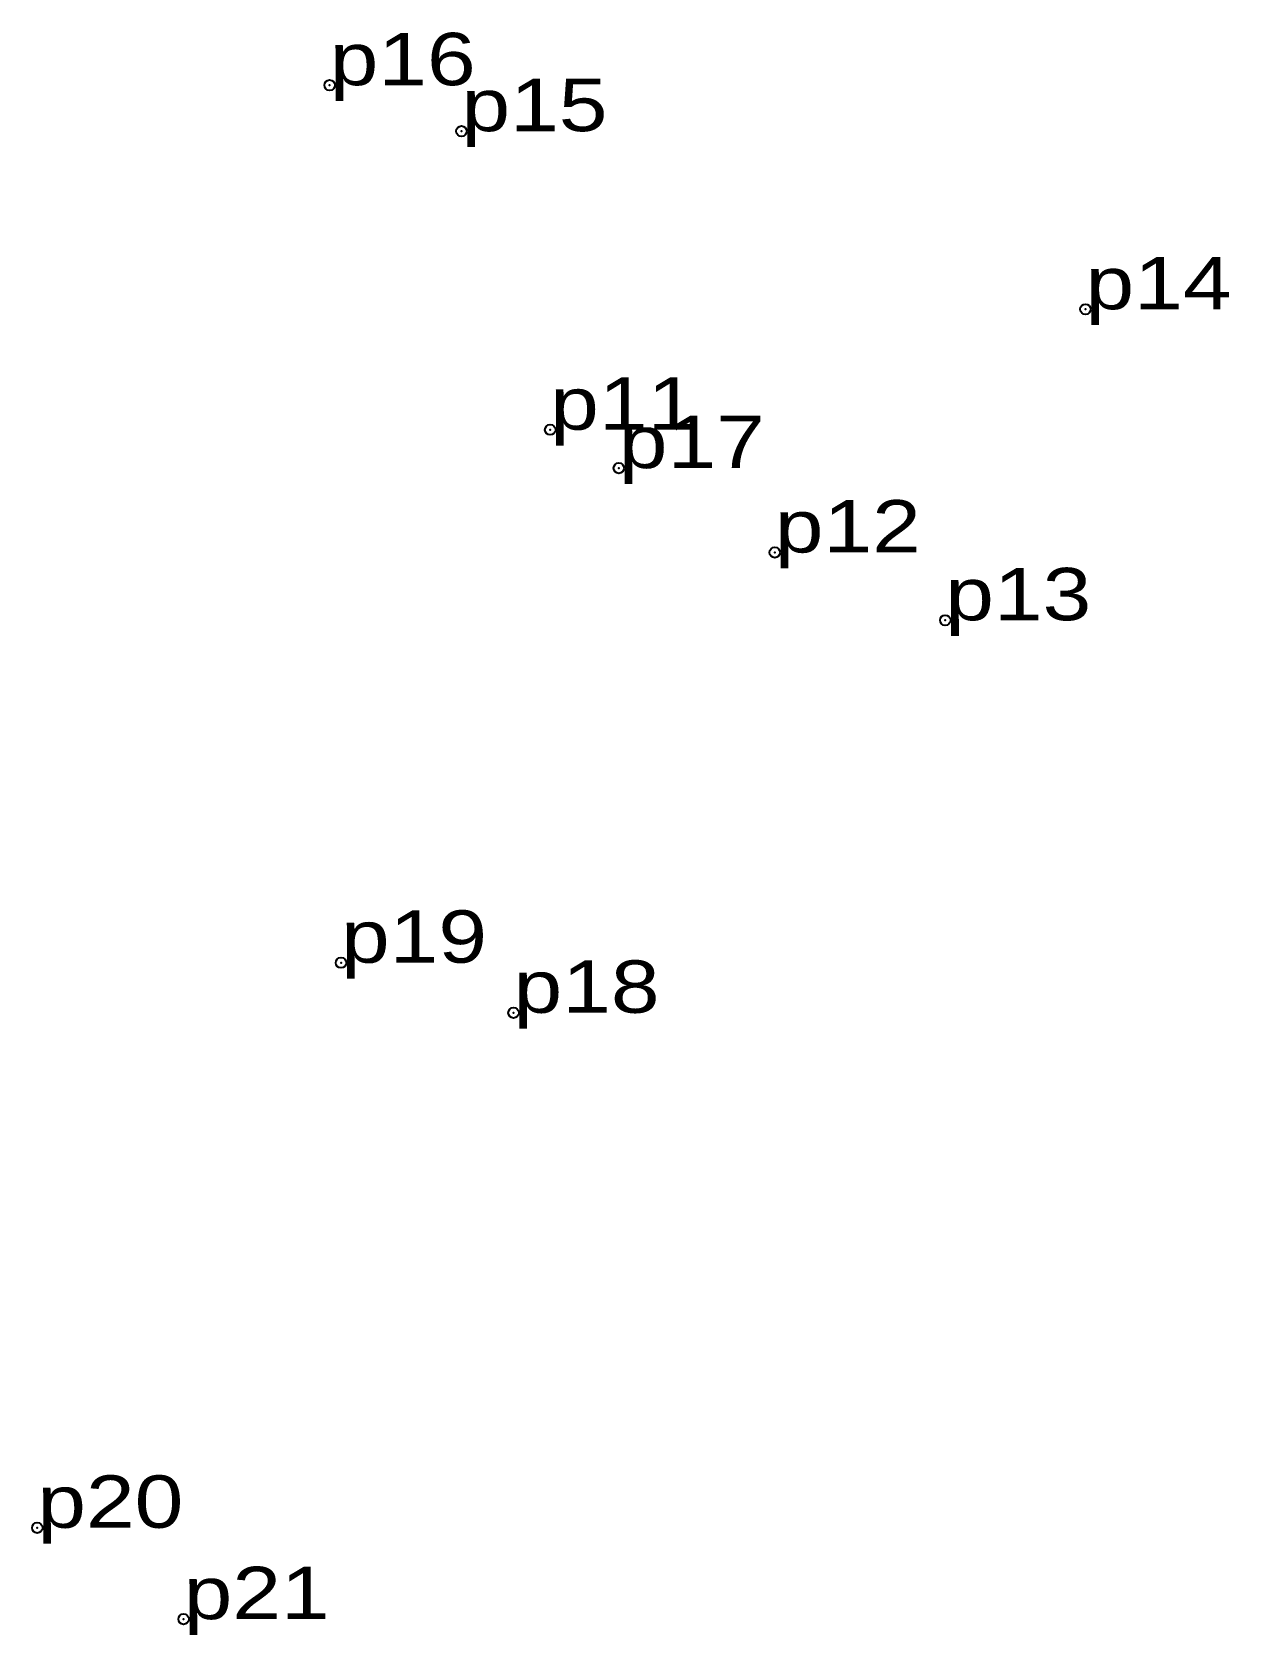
# Model space of a CAD drawing. Header units: metres. Extents: x 536013 to 543862, y 1834757 to 1839235.
# Drawn here: x 537077.8 to 537119, y 1838564.6 to 1838619.6 of the extents above.
import ezdxf

# ---------------------------------------------------------------- set-up
doc = ezdxf.new("R2010")
doc.units = ezdxf.units.M
doc.header["$LTSCALE"] = 0.72
doc.header["$PDMODE"] = 32
doc.header["$PDSIZE"] = 0.36
doc.layers.add('12', color=7, linetype='Continuous')
doc.layers.add('7', color=7, linetype='Continuous')

msp = doc.modelspace()

# ---------------------------------------------------------------- linework, layer by layer
at = {"layer": '7'}
for p in [(537088.06, 1838617.82), (537092.59, 1838616.24), (537114.04, 1838610.12), (537095.64, 1838605.98), (537098, 1838604.66), (537103.36, 1838601.76), (537109.22, 1838599.43), (537088.45, 1838587.66), (537094.38, 1838585.94), (537078.01, 1838568.24), (537083.04, 1838565.1)]:
    msp.add_point(p, dxfattribs=at)

# ---------------------------------------------------------------- texts
at = {"layer": '12', "width": 1.25}
for s, p in [('p16', (537088.06, 1838617.82)), ('p15', (537092.59, 1838616.24)), ('p14', (537114.04, 1838610.12)), ('p11', (537095.64, 1838605.98)), ('p17', (537098, 1838604.66)), ('p12', (537103.36, 1838601.76)), ('p13', (537109.22, 1838599.43)), ('p19', (537088.45, 1838587.66)), ('p18', (537094.38, 1838585.94)), ('p20', (537078.01, 1838568.24)), ('p21', (537083.04, 1838565.1))]:
    msp.add_text(s, height=1.8, dxfattribs=at).set_placement(p)

doc.saveas('drawing.dxf')
